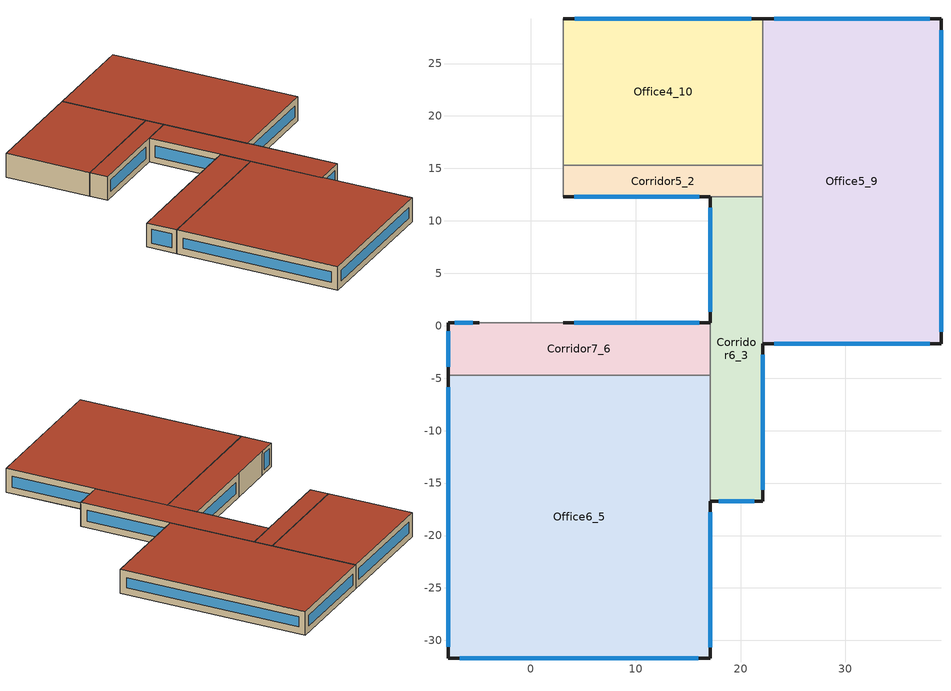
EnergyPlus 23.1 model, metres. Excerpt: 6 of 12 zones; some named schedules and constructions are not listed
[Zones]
Corridor5_2
 floor outside (90.1-2019 Nonresidential CZ 0 Exterior Floor (Mass)): 3.11,15.28 22.11,15.28 22.11,12.28 3.11,12.28 z7.07
 wall outside (90.1-2019 Nonresidential CZ 0 Exterior Wall (Mass)): 3.11,12.28 17.11,12.28 z7.07:11.07
 wall to Corridor4_4 (Interior Partition (Mass)): 3.11,15.28 3.11,12.28 z7.07:11.07
 wall to Corridor6_3 (Interior Partition (Mass)): 17.11,12.28 22.11,12.28 z7.07:11.07
 wall to Office5_9 (Interior Partition (Mass)): 22.11,12.28 22.11,15.28 z7.07:11.07
 wall to Office4_10 (Interior Partition (Mass)): 22.11,15.28 3.11,15.28 z7.07:11.07
 window (DoublePaneLoEe2): 4.16,12.28 16.05,12.28 z8.13:10.02
 roof outside (90.1-2019 Nonresidential CZ 0 Exterior Roof (Mass)): 3.11,15.28 3.11,12.28 22.11,12.28 22.11,15.28 z11.07
Corridor6_3
 floor outside (90.1-2019 Nonresidential CZ 0 Exterior Floor (Mass)): 17.11,12.28 22.11,12.28 22.11,-16.72 17.11,-16.72 z7.07
 wall outside (90.1-2019 Nonresidential CZ 0 Exterior Wall (Mass)): 17.11,12.28 17.11,0.28 / 17.11,-16.72 22.11,-16.72 22.11,-1.72 z7.07:11.07
 wall to Office6_5 (Interior Partition (Mass)): 17.11,-4.72 17.11,-16.72 z7.07:11.07
 wall to Corridor7_6 (Interior Partition (Mass)): 17.11,0.28 17.11,-4.72 z7.07:11.07
 wall to Office5_9 (Interior Partition (Mass)): 22.11,-1.72 22.11,12.28 z7.07:11.07
 window (DoublePaneLoEe2): 17.11,11.25 17.11,1.32 z8.11:10.04; 17.92,-16.72 21.29,-16.72 z7.89:10.26; 22.11,-15.65 22.11,-2.78 z8.14:10.01
 roof outside (90.1-2019 Nonresidential CZ 0 Exterior Roof (Mass)): 17.11,12.28 17.11,-16.72 22.11,-16.72 22.11,12.28 z11.07
Office6_5
 floor outside (90.1-2019 Nonresidential CZ 0 Exterior Floor (Mass)): -7.89,-31.72 -7.89,-4.72 17.11,-4.72 17.11,-31.72 z7.07
 wall outside (90.1-2019 Nonresidential CZ 0 Exterior Wall (Mass)): -7.89,-4.72 -7.89,-31.72 17.11,-31.72 17.11,-16.72 z7.07:11.07
 wall to Corridor7_6 (Interior Partition (Mass)): 17.11,-4.72 -7.89,-4.72 z7.07:11.07
 window (DoublePaneLoEe2): -6.77,-31.72 15.99,-31.72 z8.19:9.95; 17.11,-30.65 17.11,-17.78 z8.14:10.01; -7.89,-5.84 -7.89,-30.59 z8.2:9.95
 roof outside (90.1-2019 Nonresidential CZ 0 Exterior Roof (Mass)): -7.89,-31.72 17.11,-31.72 17.11,-4.72 -7.89,-4.72 z11.07
Corridor7_6
 floor outside (90.1-2019 Nonresidential CZ 0 Exterior Floor (Mass)): -7.89,-4.72 -7.89,0.28 17.11,0.28 17.11,-4.72 z7.07
 wall outside (90.1-2019 Nonresidential CZ 0 Exterior Wall (Mass)): -4.89,0.28 -7.89,0.28 -7.89,-4.72 / 17.11,0.28 3.11,0.28 z7.07:11.07
 wall to Corridor4_4 (Interior Partition (Mass)_FLIPPED): 3.11,0.28 -4.89,0.28 z7.07:11.07
 window (DoublePaneLoEe2): -5.52,0.28 -7.27,0.28 z7.7:10.45; 16.05,0.28 4.16,0.28 z8.13:10.02; -7.89,-0.53 -7.89,-3.9 z7.89:10.26
 roof outside (90.1-2019 Nonresidential CZ 0 Exterior Roof (Mass)): -7.89,-4.72 17.11,-4.72 17.11,0.28 -7.89,0.28 z11.07
Office5_9
 floor outside (90.1-2019 Nonresidential CZ 0 Exterior Floor (Mass)): 22.11,-1.72 22.11,29.28 39.11,29.28 39.11,-1.72 z7.07
 wall outside (90.1-2019 Nonresidential CZ 0 Exterior Wall (Mass)): 22.11,-1.72 39.11,-1.72 39.11,29.28 22.11,29.28 z7.07:11.07
 wall to Office4_10 (Interior Partition (Mass)): 22.11,29.28 22.11,15.28 z7.07:11.07
 window (DoublePaneLoEe2): 23.19,-1.72 38.02,-1.72 / 38.02,29.28 23.19,29.28 z8.16:9.99; 39.11,-0.58 39.11,28.15 z8.21:9.94
 roof outside (90.1-2019 Nonresidential CZ 0 Exterior Roof (Mass)): 22.11,-1.72 39.11,-1.72 39.11,29.28 22.11,29.28 z11.07
Office4_10
 floor outside (90.1-2019 Nonresidential CZ 0 Exterior Floor (Mass)): 3.11,29.28 22.11,29.28 22.11,15.28 3.11,15.28 z7.07
 wall outside (90.1-2019 Nonresidential CZ 0 Exterior Wall (Mass)): 22.11,29.28 3.11,29.28 z7.07:11.07
 wall to Corridor4_4 (Interior Partition (Mass)_FLIPPED): 3.11,29.28 3.11,15.28 z7.07:11.07
 window (DoublePaneLoEe2): 21.01,29.28 4.2,29.28 z8.17:9.98
 roof outside (90.1-2019 Nonresidential CZ 0 Exterior Roof (Mass)): 3.11,29.28 3.11,15.28 22.11,15.28 22.11,29.28 z11.07
[Schedule:Week:Daily]
CoolAvail_Corridor7_6_27: a2f5439f-c3cd-45c2-be62-8f5a9cf1a139, 8ea6eb9d-bced-4abf-b23f-a16258133356, b4124ec5-0540-413f-b80d-d3da15a69d38, 0c990a04-98ad-4999-8986-5d1af58771a9, 84a958a5-76b6-4d1b-a61b-dc7ecc07087d, b4bfe456-227b-47de-943d-ec78ccb2f744, 32c15e8a-c783-40b4-8139-aeb1af17eeb3, a2f5439f-c3cd-45c2-be62-8f5a9cf1a139, a2f5439f-c3cd-45c2-be62-8f5a9cf1a139, a2f5439f-c3cd-45c2-be62-8f5a9cf1a139, a2f5439f-c3cd-45c2-be62-8f5a9cf1a139, a2f5439f-c3cd-45c2-be62-8f5a9cf1a139
CoolAvail_Corridor7_6_28: 36a083da-d3d5-43c9-b7d2-3e8cbcd291a5, 75635ad2-147c-48cc-9360-a4e96b92f7b7, 8df3e9d2-1144-4367-925f-949e76229214, 489e27a7-ce73-4562-a476-d76abc720351, 28cf387f-780f-4fe0-8d02-66d859255fef, b398f28b-5c09-4770-9c98-d01447583dbb, 5467b45b-9ade-4559-a91f-d9f74dfb4392, 36a083da-d3d5-43c9-b7d2-3e8cbcd291a5, 36a083da-d3d5-43c9-b7d2-3e8cbcd291a5, 36a083da-d3d5-43c9-b7d2-3e8cbcd291a5, 36a083da-d3d5-43c9-b7d2-3e8cbcd291a5, 36a083da-d3d5-43c9-b7d2-3e8cbcd291a5
CoolAvail_Corridor7_6_29: a1aed9b5-ab9b-40bf-9d0f-50928aaea371, 51876491-c1b4-4518-9b58-1e1af6a768f8, e411209c-4f22-4549-9a0f-bd1254d4a333, 6b865d10-614c-419d-a77d-0d137d48593d, 28cf387f-780f-4fe0-8d02-66d859255fef, 28cf387f-780f-4fe0-8d02-66d859255fef, 714d5f4f-1ce3-49bb-90cb-2c0c29c850df, a1aed9b5-ab9b-40bf-9d0f-50928aaea371, a1aed9b5-ab9b-40bf-9d0f-50928aaea371, a1aed9b5-ab9b-40bf-9d0f-50928aaea371, a1aed9b5-ab9b-40bf-9d0f-50928aaea371, a1aed9b5-ab9b-40bf-9d0f-50928aaea371
CoolAvail_Corridor7_6_30: ce3927f1-79df-4182-a143-491cc1ed8d00, b69a8a62-896b-4ef4-a422-0ec6a2615c67, 3e730d68-4ebc-4391-8e68-83ae88f40ea6, f8198d78-944b-47a9-8f76-203c1a4674a7, 051b1d62-8712-4c38-8906-a592279e2e30, ec1663bb-de67-45e2-a772-d4c62d1a9c76, 7d75f803-26e3-4a7e-989a-edfc36fb74c8, ce3927f1-79df-4182-a143-491cc1ed8d00, ce3927f1-79df-4182-a143-491cc1ed8d00, ce3927f1-79df-4182-a143-491cc1ed8d00, ce3927f1-79df-4182-a143-491cc1ed8d00, ce3927f1-79df-4182-a143-491cc1ed8d00
CoolAvail_Corridor7_6_31: 1b044666-3799-4978-ba92-8142ae7cce81, 34661b52-b95d-4bc2-9fa2-b4817bcd8d69, e411209c-4f22-4549-9a0f-bd1254d4a333, 2602971e-e2b5-47c7-be14-6eae3b630083, 95db7498-f620-4ca2-ae64-4b3c5beb15ea, a99d6ef9-3d81-44e5-a53a-1a8384ac6ce0, 1766556a-9b71-40c3-a67e-0438e5f7b24e, 1b044666-3799-4978-ba92-8142ae7cce81, 1b044666-3799-4978-ba92-8142ae7cce81, 1b044666-3799-4978-ba92-8142ae7cce81, 1b044666-3799-4978-ba92-8142ae7cce81, 1b044666-3799-4978-ba92-8142ae7cce81
CoolAvail_Corridor7_6_32: 9b9f3479-ff7f-4a9d-a6d7-76a9709c2e71, 2b28b044-ed8f-4c0d-82a1-980130bf2248, f87d27da-031e-4d63-801a-b7f69741a6b4, 81dabb06-9689-4343-879f-110b122c3645, 1242ee56-d6cf-462a-ade5-11d30a9780d5, e344ddef-4962-420f-85e2-f5c150d679e5, ffd09ddc-9102-4ad7-be12-65ce090cfeba, 9b9f3479-ff7f-4a9d-a6d7-76a9709c2e71, 9b9f3479-ff7f-4a9d-a6d7-76a9709c2e71, 9b9f3479-ff7f-4a9d-a6d7-76a9709c2e71, 9b9f3479-ff7f-4a9d-a6d7-76a9709c2e71, 9b9f3479-ff7f-4a9d-a6d7-76a9709c2e71
CoolAvail_Corridor7_6_33: b55eb57c-643e-4fc9-b324-50d3e40fb666, 491f8cdb-9c3c-4dc9-8fcd-590ef5e77c89, 5b6d78ea-f767-428e-86c2-ba8ecb36dfaa, eb0fa9bf-e4a1-4a5d-9ac5-d7e4c1240da4, 9d154d37-4260-4026-8928-29595f42171f, b8cda9f7-163b-4697-bceb-33b4b1aae47b, b03318f2-b386-4f2d-81cc-0c0b5e91b8b3, b55eb57c-643e-4fc9-b324-50d3e40fb666, b55eb57c-643e-4fc9-b324-50d3e40fb666, b55eb57c-643e-4fc9-b324-50d3e40fb666, b55eb57c-643e-4fc9-b324-50d3e40fb666, b55eb57c-643e-4fc9-b324-50d3e40fb666
CoolAvail_Corridor7_6_34: 02330130-0b7b-4af9-9bd3-7d9e0938c6e9, df49a15c-b2ff-46f6-8f8e-6f0da56214ec, 434c5413-1246-47ac-9f07-298d2dff6bae, c2e363a4-ecad-423c-9f6e-9bc37d77a88e, a48b2b46-5358-4de7-bb09-8bf259215a9f, f8dbe09b-ed34-4ddf-8900-e122ace980da, 69f5ed30-1af8-4d5d-aec1-3eb095da9fb7, 02330130-0b7b-4af9-9bd3-7d9e0938c6e9, 02330130-0b7b-4af9-9bd3-7d9e0938c6e9, 02330130-0b7b-4af9-9bd3-7d9e0938c6e9, 02330130-0b7b-4af9-9bd3-7d9e0938c6e9, 02330130-0b7b-4af9-9bd3-7d9e0938c6e9
CoolAvail_Corridor7_6_35: 02c76f76-94cf-461c-afbc-bc5b4ff9c805, a0c0cab8-4f9a-4ced-bd05-3508abf56f70, 7b3c559d-0aef-43ea-a2ce-0318257733e3, b5026e55-8b1b-482d-9523-32ea7c3d715a, 666cb8e4-9a2e-47ca-baee-c9bf0db00492, 577f36fc-207c-4c03-8701-113d78fc15b1, a0f41693-ff3a-4fe0-b7b3-2f072955540f, 02c76f76-94cf-461c-afbc-bc5b4ff9c805, 02c76f76-94cf-461c-afbc-bc5b4ff9c805, 02c76f76-94cf-461c-afbc-bc5b4ff9c805, 02c76f76-94cf-461c-afbc-bc5b4ff9c805, 02c76f76-94cf-461c-afbc-bc5b4ff9c805
CoolAvail_Corridor7_6_36: 63d49d35-fa98-462d-a070-65141f953828, cfbdf803-1be8-4e67-a6e1-1cef50e2aeca, 44d64cc3-a848-4a1f-8d9e-95b665a51591, 3c02e85b-ea55-499d-8f5b-588ac2eb91b2, 69c12021-d423-489c-8a8f-9282d813251f, db116403-2cab-48ed-bfee-180b4db1194b, b9f31716-6f31-4541-9ba2-50344bcb8c95, 63d49d35-fa98-462d-a070-65141f953828, 63d49d35-fa98-462d-a070-65141f953828, 63d49d35-fa98-462d-a070-65141f953828, 63d49d35-fa98-462d-a070-65141f953828, 63d49d35-fa98-462d-a070-65141f953828
CoolAvail_Corridor7_6_37: 28cf387f-780f-4fe0-8d02-66d859255fef, dea5abc6-c6a5-4ad8-9db0-dd04b8648f47, f8f031fb-55d7-4113-826e-46df9e269b83, 9439cbf5-d5ff-4074-a405-9ab2b460fbb4, 80aae938-f4e7-4bfd-bcac-6303aa2b673e, 430e0d3d-58c2-4aec-afdb-d605db7b8648, 3e2ffb6e-4ba5-4575-9637-70f477fbe3e4, 28cf387f-780f-4fe0-8d02-66d859255fef, 28cf387f-780f-4fe0-8d02-66d859255fef, 28cf387f-780f-4fe0-8d02-66d859255fef, 28cf387f-780f-4fe0-8d02-66d859255fef, 28cf387f-780f-4fe0-8d02-66d859255fef
CoolAvail_Corridor7_6_38: 8082231e-6d23-4a24-b053-6047dec3c4d4, 03acb633-0e3a-4c43-ba6c-1c1954176612, 63d49d35-fa98-462d-a070-65141f953828, b39f9c08-f252-49b5-b819-695040dc3642, 9d3e4857-92ef-4dd8-97cb-17e5176d520d, d1ffbada-6852-4fe5-92ac-6576efdba325, 954b7ab4-e2b9-4bf8-9b50-9685aff6042e, 8082231e-6d23-4a24-b053-6047dec3c4d4, 8082231e-6d23-4a24-b053-6047dec3c4d4, 8082231e-6d23-4a24-b053-6047dec3c4d4, 8082231e-6d23-4a24-b053-6047dec3c4d4, 8082231e-6d23-4a24-b053-6047dec3c4d4
CoolAvail_Corridor7_6_39: 45903201-a7ff-4873-9a96-1d8e6987fc98, caadc734-b040-485b-bb9c-427144f03ec6, c2ac46ce-d703-499b-8642-5c076bb1a8c2, 227e6952-2946-49a0-bb76-e66d42418431, 4f15297a-f34a-4033-bc6e-cdefa81589fa, f6632674-8357-41c2-a392-1f5c7f2c57ad, 28cf387f-780f-4fe0-8d02-66d859255fef, 45903201-a7ff-4873-9a96-1d8e6987fc98, 45903201-a7ff-4873-9a96-1d8e6987fc98, 45903201-a7ff-4873-9a96-1d8e6987fc98, 45903201-a7ff-4873-9a96-1d8e6987fc98, 45903201-a7ff-4873-9a96-1d8e6987fc98
CoolAvail_Corridor7_6_40: 6b865d10-614c-419d-a77d-0d137d48593d, 5d2f6e18-a4a7-4761-b986-358a724ba59e, d8219eba-6049-4719-bbae-982766623e24, 7c8d18ee-8c49-4ee1-a37a-0f502e04c430, 91312270-6507-49d8-b3af-f2f66574d585, dc948ca8-26c4-4469-b8a7-68576a6a40b3, 0a490d19-edc0-4b3b-aefc-552a68770a68, 6b865d10-614c-419d-a77d-0d137d48593d, 6b865d10-614c-419d-a77d-0d137d48593d, 6b865d10-614c-419d-a77d-0d137d48593d, 6b865d10-614c-419d-a77d-0d137d48593d, 6b865d10-614c-419d-a77d-0d137d48593d
CoolAvail_Corridor7_6_41: 52267322-b833-48d4-93e8-5bd0c94710a0, 01baa899-09a0-4ea4-8af9-04391befd078, 3cfdcbb5-4bc2-4460-ab53-19f944b304c8, 5a53f045-15ef-458e-965d-aaa883960cef, 75e94847-8e13-4c8b-93ed-5684a680ae61, ae225517-4b84-49a0-8c55-97e60d2b6754, 51fce39d-d843-4d8b-ae4d-b7cb47dbfb7f, 52267322-b833-48d4-93e8-5bd0c94710a0, 52267322-b833-48d4-93e8-5bd0c94710a0, 52267322-b833-48d4-93e8-5bd0c94710a0, 52267322-b833-48d4-93e8-5bd0c94710a0, 52267322-b833-48d4-93e8-5bd0c94710a0
CoolAvail_Corridor7_6_42: d3506403-cd9a-4c28-b6db-d9150907f1b8, 692a7c8a-1c99-4a6f-8feb-491007400ad0, c3cf2fd4-39ad-4fb4-b75a-b768009b5a3f, 71c67952-b934-4771-baec-41a3a5247320, dab5211e-4043-4bd5-b6a3-686c985c5db3, 631f01d7-ab7f-49d3-a252-7019c9405a3c, 0cd4baa2-a235-4268-b642-3bd5f5058037, d3506403-cd9a-4c28-b6db-d9150907f1b8, d3506403-cd9a-4c28-b6db-d9150907f1b8, d3506403-cd9a-4c28-b6db-d9150907f1b8, d3506403-cd9a-4c28-b6db-d9150907f1b8, d3506403-cd9a-4c28-b6db-d9150907f1b8
CoolAvail_Corridor7_6_43: 27a775d1-2799-4b96-a959-0eb89fe98382, 80cb1e91-8182-49b5-aa72-dbc3962e2512, a8c0b0d8-d3ef-4760-8a4d-0035488eedfd, 70cd05d9-751b-4cee-935f-a584857e498e, 985b0579-1d94-41d4-8b54-0f404620d070, 2da556a9-50ba-4206-8bbf-ba9ac385cfa5, 2c672940-19b7-421a-8188-54d8e7ba72d3, 27a775d1-2799-4b96-a959-0eb89fe98382, 27a775d1-2799-4b96-a959-0eb89fe98382, 27a775d1-2799-4b96-a959-0eb89fe98382, 27a775d1-2799-4b96-a959-0eb89fe98382, 27a775d1-2799-4b96-a959-0eb89fe98382
CoolAvail_Corridor7_6_44: a763327f-e078-42a5-8e02-3a0dd7feaced, 507399da-2a8b-4e1a-a11d-a71815d56c38, 63c9e9cc-76f8-4b48-bbd6-0d91a32845e8, ecd5ae4a-d016-4fc5-a8fc-8a09832a413c, cb8ddd0d-6da4-4fc2-b4fa-15d8e421a79f, 24be1c14-e195-4564-b384-0d43ed87b026, 5ba7f730-b240-402d-9719-cdd0aa8d87dd, a763327f-e078-42a5-8e02-3a0dd7feaced, a763327f-e078-42a5-8e02-3a0dd7feaced, a763327f-e078-42a5-8e02-3a0dd7feaced, a763327f-e078-42a5-8e02-3a0dd7feaced, a763327f-e078-42a5-8e02-3a0dd7feaced
CoolAvail_Corridor7_6_45: 3612b8da-0a1d-4bb5-975c-bc49aac4a66a, b69a8a62-896b-4ef4-a422-0ec6a2615c67, a7d40797-0fdf-4174-8411-34bf25558046, 6b474365-af8e-458e-849a-788c33d72759, c2ac46ce-d703-499b-8642-5c076bb1a8c2, 1bf324af-11f4-43df-bf20-d492d21d8c1b, 3612b8da-0a1d-4bb5-975c-bc49aac4a66a, 3612b8da-0a1d-4bb5-975c-bc49aac4a66a, 3612b8da-0a1d-4bb5-975c-bc49aac4a66a, 3612b8da-0a1d-4bb5-975c-bc49aac4a66a, 3612b8da-0a1d-4bb5-975c-bc49aac4a66a, 3612b8da-0a1d-4bb5-975c-bc49aac4a66a
CoolAvail_Corridor7_6_46: ace6e12e-48a4-4ecd-a18d-52a5a243a985, 692a7c8a-1c99-4a6f-8feb-491007400ad0, 1bf8160f-5c12-46e4-81d6-3d2eccfed065, bc62c44f-56ad-4c04-94db-d57fc7f6c792, bff58965-9f1a-46c8-9463-f46d51d88d8f, 89dab37f-e068-488d-b21d-74fde9172915, 1fdc2da5-1815-4ef0-be14-241d1055f806, ace6e12e-48a4-4ecd-a18d-52a5a243a985, ace6e12e-48a4-4ecd-a18d-52a5a243a985, ace6e12e-48a4-4ecd-a18d-52a5a243a985, ace6e12e-48a4-4ecd-a18d-52a5a243a985, ace6e12e-48a4-4ecd-a18d-52a5a243a985
CoolAvail_Corridor7_6_47: d73cfe5b-732e-409d-9361-381d8572ca1b, aa4eaca1-4b3c-4157-ac38-55343d148e1e, c1399a7c-f1d2-4747-81b9-383578351be8, e56826dc-c560-4824-b1a5-68cde07b9c75, 504b8e7b-b91e-4039-834f-28c4107da531, 206faf31-e17b-4553-a43e-00f4809626aa, c3e0a98c-3013-4bfc-aefc-7d57471c2358, d73cfe5b-732e-409d-9361-381d8572ca1b, d73cfe5b-732e-409d-9361-381d8572ca1b, d73cfe5b-732e-409d-9361-381d8572ca1b, d73cfe5b-732e-409d-9361-381d8572ca1b, d73cfe5b-732e-409d-9361-381d8572ca1b
CoolAvail_Corridor7_6_48: 1d553196-b9fd-4d8c-a6f0-93a3df51ab2f, c7d7a3af-1110-4a44-959f-95b394fee1b7, 3dcea64d-c26a-4ad6-92c3-77ce39606ded, d2362845-9ff8-4fd9-b0f1-9023312239cd, 9fde79ce-808b-4be5-9236-183462dafdd2, 418b17a6-e311-4229-9af6-ff0bf72ee066, 265335a5-86b4-4fae-9e1f-64f20e376f08, 1d553196-b9fd-4d8c-a6f0-93a3df51ab2f, 1d553196-b9fd-4d8c-a6f0-93a3df51ab2f, 1d553196-b9fd-4d8c-a6f0-93a3df51ab2f, 1d553196-b9fd-4d8c-a6f0-93a3df51ab2f, 1d553196-b9fd-4d8c-a6f0-93a3df51ab2f
CoolAvail_Corridor7_6_49: bf53786d-7c89-45a7-a65d-7379e5393172, f01ccdc8-e9a9-4fe8-956d-1121a3138034, 10db8715-2282-4dd2-ba16-2b620b72219b, 17c9e906-b66c-40b7-849a-e7c207e2248d, f080f6a6-0fa1-4244-9e8f-dbb833461611, 82637cac-59b5-4817-9ec8-bce127f1267e, d4c5f88b-37b3-48ab-934d-acf822dcba40, bf53786d-7c89-45a7-a65d-7379e5393172, bf53786d-7c89-45a7-a65d-7379e5393172, bf53786d-7c89-45a7-a65d-7379e5393172, bf53786d-7c89-45a7-a65d-7379e5393172, bf53786d-7c89-45a7-a65d-7379e5393172
CoolAvail_Corridor7_6_50: 3867438e-e9d7-4102-957c-cb012f63039f, d8219eba-6049-4719-bbae-982766623e24, b393b628-0fa7-4727-933b-61eb40549425, 8f4352dd-c9bd-4828-8343-6d221af9c6c4, 4f40a391-c062-41bc-87bf-16195e52f037, 9cb46ef5-359a-4e0a-b34b-3d84d53b8ef3, 4c8fb74c-6538-4ecb-be80-088d96d9e2c4, 3867438e-e9d7-4102-957c-cb012f63039f, 3867438e-e9d7-4102-957c-cb012f63039f, 3867438e-e9d7-4102-957c-cb012f63039f, 3867438e-e9d7-4102-957c-cb012f63039f, 3867438e-e9d7-4102-957c-cb012f63039f
CoolAvail_Corridor7_6_51: 8fbc48ed-60e3-4f80-a76d-d69bab472439, efed817c-dc9f-439f-ab98-c0f73c1b3a8d, e778b4a4-cb3b-47e9-ba8e-157863696d0f, b8d47d5b-81a9-4fc1-81a0-29d42367e422, 273554ea-4e64-46f5-b203-b84a4f5a0a96, cd12c2a9-bf04-40b8-9457-784e167eb4fa, a99d6ef9-3d81-44e5-a53a-1a8384ac6ce0, 8fbc48ed-60e3-4f80-a76d-d69bab472439, 8fbc48ed-60e3-4f80-a76d-d69bab472439, 8fbc48ed-60e3-4f80-a76d-d69bab472439, 8fbc48ed-60e3-4f80-a76d-d69bab472439, 8fbc48ed-60e3-4f80-a76d-d69bab472439
CoolAvail_Corridor7_6_52: ef43c7d3-47a8-4d9f-9600-6f971d88cb10, ef43c7d3-47a8-4d9f-9600-6f971d88cb10, ef43c7d3-47a8-4d9f-9600-6f971d88cb10, ef43c7d3-47a8-4d9f-9600-6f971d88cb10, ef43c7d3-47a8-4d9f-9600-6f971d88cb10, ef43c7d3-47a8-4d9f-9600-6f971d88cb10, ef43c7d3-47a8-4d9f-9600-6f971d88cb10, ef43c7d3-47a8-4d9f-9600-6f971d88cb10, ef43c7d3-47a8-4d9f-9600-6f971d88cb10, ef43c7d3-47a8-4d9f-9600-6f971d88cb10, ef43c7d3-47a8-4d9f-9600-6f971d88cb10, ef43c7d3-47a8-4d9f-9600-6f971d88cb10
NatVentAvail_Corridor7_6_0: dbf08e16-4042-4c67-984b-07f8cde1e68b, fbfd6f06-c4d6-4238-99d3-798bb2f8b9d1, 0b1959bb-9368-4a82-8e59-dfa73476eba2, e39e132d-e360-43ac-81bf-0e6ea7e1b920, 9d744e88-ca86-4a94-b810-3c64c1da758e, 625fab60-28ec-499e-ae5e-d6760f51dfe9, 03ea509b-91f5-49e7-acfd-32594791f2c7, dbf08e16-4042-4c67-984b-07f8cde1e68b, dbf08e16-4042-4c67-984b-07f8cde1e68b, dbf08e16-4042-4c67-984b-07f8cde1e68b, dbf08e16-4042-4c67-984b-07f8cde1e68b, dbf08e16-4042-4c67-984b-07f8cde1e68b
NatVentAvail_Corridor7_6_1: 60439f76-d454-422c-9118-9fcac7943ff4, 18c1df1a-fdff-4a86-a412-c2a50684ad3d, ef8518cd-967c-444e-affd-c2472cd5eddf, 4351f359-33ba-4d0e-9684-bcf06bd42171, 1344c54c-68e8-4b00-a909-008773a8fec9, 903e706f-1f4b-416c-9b92-ea283572d0b8, 5a989e9e-7b84-4b49-a2d7-90c7c880b60b, 60439f76-d454-422c-9118-9fcac7943ff4, 60439f76-d454-422c-9118-9fcac7943ff4, 60439f76-d454-422c-9118-9fcac7943ff4, 60439f76-d454-422c-9118-9fcac7943ff4, 60439f76-d454-422c-9118-9fcac7943ff4
NatVentAvail_Corridor7_6_2: 6427b939-c559-45d8-87d9-ae6f09cc8149, edad5fd3-dd51-4006-ba0b-8cf182e1401b, 1344c54c-68e8-4b00-a909-008773a8fec9, 9a2de973-4ff4-47bc-be4e-448910d52937, fbfd6f06-c4d6-4238-99d3-798bb2f8b9d1, d283a5bb-fb4e-45db-93e0-87292aadbaf3, 12ec8851-504f-4095-a055-bfdb6a76af87, 6427b939-c559-45d8-87d9-ae6f09cc8149, 6427b939-c559-45d8-87d9-ae6f09cc8149, 6427b939-c559-45d8-87d9-ae6f09cc8149, 6427b939-c559-45d8-87d9-ae6f09cc8149, 6427b939-c559-45d8-87d9-ae6f09cc8149
NatVentAvail_Corridor7_6_3: 7e2c8b33-35aa-4d04-a000-43ce7bee5412, 1cca4ff0-4b40-4885-baf7-38d39b15c3ec, 4f8db412-c1ff-49fb-8ca9-fd3f6009b7f5, 5b3749f8-bf85-478f-853a-bf1acde973b3, 4b914767-2f2e-4661-baa7-9e96641befca, dbf08e16-4042-4c67-984b-07f8cde1e68b, 7e77d71a-12dc-450f-b5c9-33cbc9f022f7, 7e2c8b33-35aa-4d04-a000-43ce7bee5412, 7e2c8b33-35aa-4d04-a000-43ce7bee5412, 7e2c8b33-35aa-4d04-a000-43ce7bee5412, 7e2c8b33-35aa-4d04-a000-43ce7bee5412, 7e2c8b33-35aa-4d04-a000-43ce7bee5412
NatVentAvail_Corridor7_6_4: 9200f0e1-4339-42ad-ad53-12325555cdd5, 9c59460f-b00d-4337-8d9e-056fb617f1d6, eb2c472b-0727-4496-92f3-ec27d488174d, 92ba7a3c-87fe-4a8e-a922-bb2bb43cc078, 3c058b91-dc4f-4303-9079-17a0168a711a, d0c0a4bd-92b5-4f3b-8991-9947c61913c9, 9c59460f-b00d-4337-8d9e-056fb617f1d6, 9200f0e1-4339-42ad-ad53-12325555cdd5, 9200f0e1-4339-42ad-ad53-12325555cdd5, 9200f0e1-4339-42ad-ad53-12325555cdd5, 9200f0e1-4339-42ad-ad53-12325555cdd5, 9200f0e1-4339-42ad-ad53-12325555cdd5
NatVentAvail_Corridor7_6_5: f726375f-b5f9-4f7f-ab15-6b005afc0755, 1dbcecba-8097-43f8-9d4c-f16a29861730, 49c5c153-98b8-47f0-a241-f795c61a6a47, 6bed1987-dc78-46b3-a058-cd2539f6f3de, a6a967a9-9826-4815-ae02-f4752822c884, 1a85f896-0f2b-433e-b37d-07126eca767c, f5719e8d-80b0-40ae-80b5-09706f860dd1, f726375f-b5f9-4f7f-ab15-6b005afc0755, f726375f-b5f9-4f7f-ab15-6b005afc0755, f726375f-b5f9-4f7f-ab15-6b005afc0755, f726375f-b5f9-4f7f-ab15-6b005afc0755, f726375f-b5f9-4f7f-ab15-6b005afc0755
NatVentAvail_Corridor7_6_6: 5dea9901-b88c-4dd2-9f37-03876a4df9fe, 434c5413-1246-47ac-9f07-298d2dff6bae, 31305db9-10af-4c51-9ba7-ccb440de74c9, 0b163cb3-cdd5-4644-9c82-9c2d4f903ac9, f6a6441d-e6d1-47ed-ac72-be88913b360e, b39f6b04-8dfa-4b8d-9dfb-16dbe4ac223d, 81d55f83-0206-4f80-bb88-e9742a553588, 5dea9901-b88c-4dd2-9f37-03876a4df9fe, 5dea9901-b88c-4dd2-9f37-03876a4df9fe, 5dea9901-b88c-4dd2-9f37-03876a4df9fe, 5dea9901-b88c-4dd2-9f37-03876a4df9fe, 5dea9901-b88c-4dd2-9f37-03876a4df9fe
NatVentAvail_Corridor7_6_7: 743dd770-0e71-437e-a7b4-2988a3a2aa2c, 7c80f19c-96b6-4a0f-b2c7-d65871a948a0, 9b80ea22-b04f-4f76-a8da-6df12989dc52, a970ebd0-877e-42a0-9fd7-e3cd75c54f97, c7870187-5913-4925-83e5-f6feb5a7bef3, 7976a79c-af9c-4168-8d33-e5903706bf56, 08d841f6-7842-42cf-a0a3-9f5f7e60f4b6, 743dd770-0e71-437e-a7b4-2988a3a2aa2c, 743dd770-0e71-437e-a7b4-2988a3a2aa2c, 743dd770-0e71-437e-a7b4-2988a3a2aa2c, 743dd770-0e71-437e-a7b4-2988a3a2aa2c, 743dd770-0e71-437e-a7b4-2988a3a2aa2c
NatVentAvail_Corridor7_6_8: cbb73d07-902a-4671-bbc8-ca8a6dde22cd, a71a417e-d4df-48dd-96e8-f5cebb9f622c, daca385f-3f03-440a-9516-d4134d30dc28, 3987a1c3-85bd-4c42-92fa-4025ebfa69ac, c6b34083-8a2e-4591-a558-b03e2efde80a, 2635f401-7cb6-4885-a873-d83ec9d3d333, b930cbea-39b9-4d41-bc41-e8a4113a257c, cbb73d07-902a-4671-bbc8-ca8a6dde22cd, cbb73d07-902a-4671-bbc8-ca8a6dde22cd, cbb73d07-902a-4671-bbc8-ca8a6dde22cd, cbb73d07-902a-4671-bbc8-ca8a6dde22cd, cbb73d07-902a-4671-bbc8-ca8a6dde22cd
NatVentAvail_Corridor7_6_9: 74230180-4c0a-41b1-a895-da9095738c02, acffe17d-ba74-4bf8-b001-e80e59c8c130, b930cbea-39b9-4d41-bc41-e8a4113a257c, 06485f3a-aade-423b-ac43-24b2eb0fab13, 358d3502-b07b-49e5-a001-90df4720419d, 2cb54b0b-2641-44c5-84a6-8f71fd106f59, 43399a00-a045-4d83-bbb2-3dfe9da4c5b4, 74230180-4c0a-41b1-a895-da9095738c02, 74230180-4c0a-41b1-a895-da9095738c02, 74230180-4c0a-41b1-a895-da9095738c02, 74230180-4c0a-41b1-a895-da9095738c02, 74230180-4c0a-41b1-a895-da9095738c02
NatVentAvail_Corridor7_6_10: a2fb1bfa-c4d9-4130-8ec6-f4b01a015260, b930cbea-39b9-4d41-bc41-e8a4113a257c, f4b05cfc-72e3-484a-9682-a873cfb7f05f, 30cb45e8-6afa-4cbb-8642-6ad9a42456a1, a5cee800-7363-4040-ad6f-e54c5ef976b2, 276f90fc-d980-4af6-b1d0-4bfffd4e3cd2, b50614cd-1746-4bc0-90f0-7d304ac52b2b, a2fb1bfa-c4d9-4130-8ec6-f4b01a015260, a2fb1bfa-c4d9-4130-8ec6-f4b01a015260, a2fb1bfa-c4d9-4130-8ec6-f4b01a015260, a2fb1bfa-c4d9-4130-8ec6-f4b01a015260, a2fb1bfa-c4d9-4130-8ec6-f4b01a015260
NatVentAvail_Corridor7_6_11: b930cbea-39b9-4d41-bc41-e8a4113a257c, 4f301a6f-236c-4310-9b20-a7926faac36f, de92f683-ff83-4cef-9dfa-bdbcabe8895b, 0b61f763-56c2-4a83-9a58-bfa3ed2d6a75, c97d197c-929e-405b-aa0c-30d4b1da4ddb, 45f0b060-53ba-409a-bbf3-dd96b4b6e9e0, 5263bc76-4f65-48ba-90d0-cb96716400e0, b930cbea-39b9-4d41-bc41-e8a4113a257c, b930cbea-39b9-4d41-bc41-e8a4113a257c, b930cbea-39b9-4d41-bc41-e8a4113a257c, b930cbea-39b9-4d41-bc41-e8a4113a257c, b930cbea-39b9-4d41-bc41-e8a4113a257c
NatVentAvail_Corridor7_6_12: be28e230-47f0-480d-8cf6-8eb2f75102ab, c5e26b82-dd70-43ee-84fd-6c98e4705544, 76a52eb4-657f-46a9-891e-94b723149b4f, 23f0be58-1a81-48a8-9a6c-16a9ccec1fa9, c3cb8121-0264-4a7e-8b99-b95473eaebcc, ab1708b4-9434-46e2-8958-fe9d345984b3, a81393ee-eb58-4265-bd76-0f3e2dc411dc, be28e230-47f0-480d-8cf6-8eb2f75102ab, be28e230-47f0-480d-8cf6-8eb2f75102ab, be28e230-47f0-480d-8cf6-8eb2f75102ab, be28e230-47f0-480d-8cf6-8eb2f75102ab, be28e230-47f0-480d-8cf6-8eb2f75102ab
NatVentAvail_Corridor7_6_13: 7d7b8a1c-40be-4adb-82cb-69551fb11ed8, e03a463f-97d7-43ff-b4ed-91e51b1cd1b7, 48262071-2428-4293-94b1-d23b179bbe88, 23e3fbca-68a9-4c4c-8488-be589f267f7b, 6676f34e-c470-47d3-b0b5-80ff68e93c25, 378217e3-61df-4a4c-928a-ff02ea0323e7, 0e8f5745-8426-43ae-ba44-12d5bdafcade, 7d7b8a1c-40be-4adb-82cb-69551fb11ed8, 7d7b8a1c-40be-4adb-82cb-69551fb11ed8, 7d7b8a1c-40be-4adb-82cb-69551fb11ed8, 7d7b8a1c-40be-4adb-82cb-69551fb11ed8, 7d7b8a1c-40be-4adb-82cb-69551fb11ed8
NatVentAvail_Corridor7_6_14: 06d83c67-cca3-4705-af22-2d178984e95e, 9b905370-de81-4ca0-a2c9-79d887a45048, f79c1e54-ff10-4702-a906-8a15145049de, db20b12c-3cb9-4ad7-8c3d-d81ca5d06d17, 7eb0a93c-7be0-43a1-90bd-2422bf6e2bb8, 485d5804-5f80-455c-acca-1022a8f79659, 643e037d-fe35-4a53-b04a-52931c3167e3, 06d83c67-cca3-4705-af22-2d178984e95e, 06d83c67-cca3-4705-af22-2d178984e95e, 06d83c67-cca3-4705-af22-2d178984e95e, 06d83c67-cca3-4705-af22-2d178984e95e, 06d83c67-cca3-4705-af22-2d178984e95e
NatVentAvail_Corridor7_6_15: a0c6edab-b14d-4783-89e0-9dc9a3df6dae, c78fc51e-dcba-485a-ab48-d8f216c6ec5d, 902277fd-d57e-4fb6-bea5-0ef18ca370a4, b393b628-0fa7-4727-933b-61eb40549425, 3c36fa1b-0849-4ff2-9c2d-48a09b6443c6, 98cd1a2e-8658-48e0-be66-a2b67b63571a, 2a14485f-f3bd-4161-82c7-3ce6857f129a, a0c6edab-b14d-4783-89e0-9dc9a3df6dae, a0c6edab-b14d-4783-89e0-9dc9a3df6dae, a0c6edab-b14d-4783-89e0-9dc9a3df6dae, a0c6edab-b14d-4783-89e0-9dc9a3df6dae, a0c6edab-b14d-4783-89e0-9dc9a3df6dae
NatVentAvail_Corridor7_6_16: 0494cb22-4b0c-4090-86ab-2b135fcda9cc, 4091c8a6-ed0a-4f1a-8fa1-ce8d32ba7d3f, 77219de6-0978-454d-a12b-65d9108a852f, adb7e2e0-dfce-4876-8cf2-3553914c4574, 8dd0a794-383e-4f22-b372-b699ebd0992f, 19f0c3df-5c98-4fde-ab79-ff35534fb66b, c2288193-e73d-474a-842d-96b0f3b79609, 0494cb22-4b0c-4090-86ab-2b135fcda9cc, 0494cb22-4b0c-4090-86ab-2b135fcda9cc, 0494cb22-4b0c-4090-86ab-2b135fcda9cc, 0494cb22-4b0c-4090-86ab-2b135fcda9cc, 0494cb22-4b0c-4090-86ab-2b135fcda9cc
NatVentAvail_Corridor7_6_17: 33109c49-f5d3-472f-bd17-42508a1ffa88, 1d1429a2-90b7-4f75-a421-6138da685bef, 5d7694ac-7888-40bc-8940-9f207f44aca5, 66aed7d0-7128-4772-8045-84ab34d9a687, 7d1ebb44-cce3-4f3a-92b2-8306892c4f7b, 08f4a819-a6b1-4143-8366-9abb118e4348, 1f6a0229-8a9e-4734-bf61-7de13560bf0e, 33109c49-f5d3-472f-bd17-42508a1ffa88, 33109c49-f5d3-472f-bd17-42508a1ffa88, 33109c49-f5d3-472f-bd17-42508a1ffa88, 33109c49-f5d3-472f-bd17-42508a1ffa88, 33109c49-f5d3-472f-bd17-42508a1ffa88
NatVentAvail_Corridor7_6_18: 1bd90e57-d958-4346-a1e2-0d562759d591, 586e52e9-df0d-4826-b975-b325054d28a0, 6803c44e-31c4-4556-93ed-9df1956b43a5, 1bd90e57-d958-4346-a1e2-0d562759d591, 4d91c5f3-340d-4dc3-9ada-8aad9df8c9d1, 2987e560-4526-436f-b8e1-48f2d278802f, e2f45772-32b8-4041-8102-7da9ada32e36, 1bd90e57-d958-4346-a1e2-0d562759d591, 1bd90e57-d958-4346-a1e2-0d562759d591, 1bd90e57-d958-4346-a1e2-0d562759d591, 1bd90e57-d958-4346-a1e2-0d562759d591, 1bd90e57-d958-4346-a1e2-0d562759d591
NatVentAvail_Corridor7_6_19: 9134048f-3859-4415-9ed4-f7444dcc507c, 6b69bab7-dd3d-4751-85fb-581a92924ee8, 62f0bce8-1881-4049-a340-c6674fdebec3, 36648d62-8a40-43e9-9982-2b92baa52a15, 162663a8-3a70-4395-b6a1-b9a779cff55a, 053bfc48-d830-411f-8911-2f244716abe2, 4a6a0131-60b4-48fc-ab76-053aea7ee0fe, 9134048f-3859-4415-9ed4-f7444dcc507c, 9134048f-3859-4415-9ed4-f7444dcc507c, 9134048f-3859-4415-9ed4-f7444dcc507c, 9134048f-3859-4415-9ed4-f7444dcc507c, 9134048f-3859-4415-9ed4-f7444dcc507c
NatVentAvail_Corridor7_6_20: f8345704-d31d-40fd-88b6-e4970249c293, 2ee20784-e430-4260-a4ce-600f60d78ab6, 9134048f-3859-4415-9ed4-f7444dcc507c, d11c283d-5dee-439d-b7f2-228566e91f22, 1217e71b-d2a7-41f2-a225-0d21ba4ecec7, 42528739-f633-49a2-a38b-8b929cf420f6, a367aa53-eeea-4ff7-897c-ef5e568e7c5e, f8345704-d31d-40fd-88b6-e4970249c293, f8345704-d31d-40fd-88b6-e4970249c293, f8345704-d31d-40fd-88b6-e4970249c293, f8345704-d31d-40fd-88b6-e4970249c293, f8345704-d31d-40fd-88b6-e4970249c293
NatVentAvail_Corridor7_6_21: 5eb2e546-f304-4a15-acfe-63f14c1946ad, 1dbcecba-8097-43f8-9d4c-f16a29861730, 003056ff-bbf4-44bc-9398-bf33fda58a93, 80cb1e91-8182-49b5-aa72-dbc3962e2512, 1c30971f-1879-430a-aa45-4df908731467, ee8e8f91-9dce-448e-8889-cd188c960ced, d9dad5fd-bbd4-48c7-b673-83944b43c590, 5eb2e546-f304-4a15-acfe-63f14c1946ad, 5eb2e546-f304-4a15-acfe-63f14c1946ad, 5eb2e546-f304-4a15-acfe-63f14c1946ad, 5eb2e546-f304-4a15-acfe-63f14c1946ad, 5eb2e546-f304-4a15-acfe-63f14c1946ad
NatVentAvail_Corridor7_6_22: bff58965-9f1a-46c8-9463-f46d51d88d8f, b315b1db-a6e0-4038-a913-d38542d5fbd4, 05569052-b2ac-4bce-ad88-8a61c5fc8969, defb32ea-24f4-4e4b-8716-19d31397d206, a6e113e6-9fa4-4505-a05b-824c0247aeb1, ace6e12e-48a4-4ecd-a18d-52a5a243a985, 6dc2537d-0a03-47fa-a77c-5a833ab77bb5, bff58965-9f1a-46c8-9463-f46d51d88d8f, bff58965-9f1a-46c8-9463-f46d51d88d8f, bff58965-9f1a-46c8-9463-f46d51d88d8f, bff58965-9f1a-46c8-9463-f46d51d88d8f, bff58965-9f1a-46c8-9463-f46d51d88d8f
NatVentAvail_Corridor7_6_23: 6b015fcc-1c3c-4941-b25b-f88bba430fe4, 1dc23990-b21d-44e6-a830-d137ce4edb57, 93058f61-8a61-4dce-a8a6-d366de03bb96, 26e5e8ca-6ab7-45f0-868d-c5f2426f1d02, 5ed198e5-c42d-4b32-b84f-91fddf4d7995, c61aa55f-19a6-452c-be75-6b025725d57b, bfbf23fb-7f60-4e1d-80c7-f9bfacc2235e, 6b015fcc-1c3c-4941-b25b-f88bba430fe4, 6b015fcc-1c3c-4941-b25b-f88bba430fe4, 6b015fcc-1c3c-4941-b25b-f88bba430fe4, 6b015fcc-1c3c-4941-b25b-f88bba430fe4, 6b015fcc-1c3c-4941-b25b-f88bba430fe4
NatVentAvail_Corridor7_6_24: d81008ea-0ef1-42f4-8b93-116913177856, ff39baec-7d08-42bb-9ca7-c08e12b31a75, 952e38fc-f187-46c2-8118-2f22b7edbe8e, 661f89e0-2c77-4466-9659-9a4d4e0955ed, a24e817e-d7c4-4e9d-84f7-0d731f938faa, 8c9ef089-44e7-49b0-b9a2-d15373f7c266, cfbebe6c-322a-44fe-82de-5dace4b901e1, d81008ea-0ef1-42f4-8b93-116913177856, d81008ea-0ef1-42f4-8b93-116913177856, d81008ea-0ef1-42f4-8b93-116913177856, d81008ea-0ef1-42f4-8b93-116913177856, d81008ea-0ef1-42f4-8b93-116913177856
NatVentAvail_Corridor7_6_25: cf390dac-a6b0-493e-b0ab-5dfc42f325a2, e2168ef2-75c0-4e54-aeeb-574722865ae5, 3612b8da-0a1d-4bb5-975c-bc49aac4a66a, 2a12ae5c-28bb-47a0-9583-b887f3a75423, 0f064b5b-c240-4889-b312-b1afbb1b3080, 480564b9-6e69-421f-9da6-98e190945bc0, 0b282aca-63d1-4592-9092-9f908b255c2f, cf390dac-a6b0-493e-b0ab-5dfc42f325a2, cf390dac-a6b0-493e-b0ab-5dfc42f325a2, cf390dac-a6b0-493e-b0ab-5dfc42f325a2, cf390dac-a6b0-493e-b0ab-5dfc42f325a2, cf390dac-a6b0-493e-b0ab-5dfc42f325a2
NatVentAvail_Corridor7_6_26: ab5e79c8-c731-4c4b-9b19-0cbc05421b53, 3d7cd9c2-9e2f-4e36-afe2-d09dc96656b8, c1883777-db42-48fb-913a-34224a057195, c442618a-c6bb-4b57-b794-ed35fa7a8599, 88c542ff-a565-43e3-bf89-3be04c31fac9, 68484347-67a9-4969-9549-f2269ef15901, 8b0c793b-0cc6-4793-afe8-5518564d05c5, ab5e79c8-c731-4c4b-9b19-0cbc05421b53, ab5e79c8-c731-4c4b-9b19-0cbc05421b53, ab5e79c8-c731-4c4b-9b19-0cbc05421b53, ab5e79c8-c731-4c4b-9b19-0cbc05421b53, ab5e79c8-c731-4c4b-9b19-0cbc05421b53
NatVentAvail_Corridor7_6_27: b532e9f1-5cc5-407f-8e95-a1f0581b48a0, eecf37eb-63f2-4172-8db8-663c2075951e, de0cee79-f4e2-43f8-85f6-0c5ec25d84fc, 366290a2-953d-48a8-8a2c-5b778ea93e2c, 80b5f057-fb8e-46b0-a4ec-d8eb5165deb7, 3a6c8460-1b3c-4491-982d-6ef82747092e, ededa92f-c344-4d5c-9023-077afd832e67, b532e9f1-5cc5-407f-8e95-a1f0581b48a0, b532e9f1-5cc5-407f-8e95-a1f0581b48a0, b532e9f1-5cc5-407f-8e95-a1f0581b48a0, b532e9f1-5cc5-407f-8e95-a1f0581b48a0, b532e9f1-5cc5-407f-8e95-a1f0581b48a0
NatVentAvail_Corridor7_6_28: 0fb96043-629a-4eba-a1f0-31ff6c97335b, e1fb9978-9800-47b8-87b2-577aa9bc38ed, 7ad6bfde-2474-4cbd-a92a-e1b1bce9b70d, 99a48a99-d27e-4c86-b699-a55d902ae00e, 66aed7d0-7128-4772-8045-84ab34d9a687, 7ac3ae6c-6db0-416c-8dca-e7cf8c18f3f7, 5eb2e546-f304-4a15-acfe-63f14c1946ad, 0fb96043-629a-4eba-a1f0-31ff6c97335b, 0fb96043-629a-4eba-a1f0-31ff6c97335b, 0fb96043-629a-4eba-a1f0-31ff6c97335b, 0fb96043-629a-4eba-a1f0-31ff6c97335b, 0fb96043-629a-4eba-a1f0-31ff6c97335b
NatVentAvail_Corridor7_6_29: 833e0c65-b258-4c05-8b50-3be3c502e880, 36008108-1eb2-4853-a6e7-693b7c98b7b7, fa24099c-fc46-4c95-9ba8-4aaceaa2db06, 3b358c82-70ed-4e00-abaf-ae6bd9c25d5b, 66aed7d0-7128-4772-8045-84ab34d9a687, 66aed7d0-7128-4772-8045-84ab34d9a687, 28af5d3a-b3da-4764-848b-a33b866506bd, 833e0c65-b258-4c05-8b50-3be3c502e880, 833e0c65-b258-4c05-8b50-3be3c502e880, 833e0c65-b258-4c05-8b50-3be3c502e880, 833e0c65-b258-4c05-8b50-3be3c502e880, 833e0c65-b258-4c05-8b50-3be3c502e880
NatVentAvail_Corridor7_6_30: 054ce260-fa0a-4ee8-8cf5-b3ef76e8524d, b930cbea-39b9-4d41-bc41-e8a4113a257c, f64eb939-440b-4b6f-9ad8-8afa15336bed, b633969e-3a8a-4afa-bf00-228a451d54bd, 1a973419-1e47-4710-9e74-32920631ef2c, 833b29b5-e2fd-4f22-b75b-594ffbea0386, 55ec55d4-fe4c-4e88-9d37-4ec309934865, 054ce260-fa0a-4ee8-8cf5-b3ef76e8524d, 054ce260-fa0a-4ee8-8cf5-b3ef76e8524d, 054ce260-fa0a-4ee8-8cf5-b3ef76e8524d, 054ce260-fa0a-4ee8-8cf5-b3ef76e8524d, 054ce260-fa0a-4ee8-8cf5-b3ef76e8524d
NatVentAvail_Corridor7_6_31: 871335e7-5461-4a45-9987-77f9073991ba, d11c283d-5dee-439d-b7f2-228566e91f22, fa24099c-fc46-4c95-9ba8-4aaceaa2db06, f6a4d7d8-0012-4467-8c63-d6d972675929, fd9623e8-7281-4809-8799-ad86b18f448e, c321b790-a382-4bc5-81ad-44893205e578, 09ffdced-31e2-48ff-aaca-34cf5b686207, 871335e7-5461-4a45-9987-77f9073991ba, 871335e7-5461-4a45-9987-77f9073991ba, 871335e7-5461-4a45-9987-77f9073991ba, 871335e7-5461-4a45-9987-77f9073991ba, 871335e7-5461-4a45-9987-77f9073991ba
NatVentAvail_Corridor7_6_32: b0704ff8-1304-4a95-ad68-2416e600bcef, 46da602b-4ed2-4c78-8b61-70fed66ddd43, d7c79b50-0c8e-43cd-b7b6-5e0157c4b51c, 433ecec4-9c22-43fe-ad96-76d9ab120c43, b7fcda87-b28d-4459-aa97-5427d66b0ebe, 6d01fbac-3dae-4c19-9ffc-6c94d5c21f34, e3185faa-7fa8-4afd-8688-40d07bcee633, b0704ff8-1304-4a95-ad68-2416e600bcef, b0704ff8-1304-4a95-ad68-2416e600bcef, b0704ff8-1304-4a95-ad68-2416e600bcef, b0704ff8-1304-4a95-ad68-2416e600bcef, b0704ff8-1304-4a95-ad68-2416e600bcef
NatVentAvail_Corridor7_6_33: 7fa0f07e-5695-4416-8ca5-5858fd257a59, 15750c7c-bc88-4fba-b681-886960c94160, d8c070f4-0b3b-4b56-aaef-aeb245bb8b20, bc7a3619-8a33-4c57-8245-2976ca370995, a785107e-501f-4021-b728-1b0587c82fd1, 003056ff-bbf4-44bc-9398-bf33fda58a93, 4d18d2ac-6b73-4269-85ad-400b08a21c5f, 7fa0f07e-5695-4416-8ca5-5858fd257a59, 7fa0f07e-5695-4416-8ca5-5858fd257a59, 7fa0f07e-5695-4416-8ca5-5858fd257a59, 7fa0f07e-5695-4416-8ca5-5858fd257a59, 7fa0f07e-5695-4416-8ca5-5858fd257a59
NatVentAvail_Corridor7_6_34: 7ac074e6-fa27-4548-bb6b-2d8be2097db8, 210d9d14-c652-4047-b80b-96d1eeb430a6, 4d3406c0-467b-4c6d-ad3b-680af0e7b734, c0939167-b2da-4827-8dd7-cc52ad57055f, 9445699b-b4ef-4317-8c12-a48dcc994979, 5ffa1d28-7272-4dba-837e-875be24caef8, 22a4e716-60c4-4fd2-b1d3-af169cdc5175, 7ac074e6-fa27-4548-bb6b-2d8be2097db8, 7ac074e6-fa27-4548-bb6b-2d8be2097db8, 7ac074e6-fa27-4548-bb6b-2d8be2097db8, 7ac074e6-fa27-4548-bb6b-2d8be2097db8, 7ac074e6-fa27-4548-bb6b-2d8be2097db8
NatVentAvail_Corridor7_6_35: 10f46957-c14c-40c1-888a-ab47b0e53812, 22780c4f-40ae-4bb6-8355-ff615b0a914d, 60439f76-d454-422c-9118-9fcac7943ff4, 66fe8104-bc31-4536-8132-a7c72076e130, 81d55f83-0206-4f80-bb88-e9742a553588, 818af9a8-0244-4f70-8b61-f0f6c1ce97af, 6e56d63a-0bde-4164-a57e-2884e03e9fe0, 10f46957-c14c-40c1-888a-ab47b0e53812, 10f46957-c14c-40c1-888a-ab47b0e53812, 10f46957-c14c-40c1-888a-ab47b0e53812, 10f46957-c14c-40c1-888a-ab47b0e53812, 10f46957-c14c-40c1-888a-ab47b0e53812
NatVentAvail_Corridor7_6_36: 379e3bd8-afff-4b88-8358-b7ab65219ed3, f8345704-d31d-40fd-88b6-e4970249c293, 41d75a5d-196f-4858-b474-6630abd16e93, b746dec9-6a0e-4726-8efb-e00b6be6b6d2, 5fa33f8c-6d6d-4c77-815f-692242e88418, 5f07cccf-6a91-47f8-bfbc-7ac40f07d129, 3612b8da-0a1d-4bb5-975c-bc49aac4a66a, 379e3bd8-afff-4b88-8358-b7ab65219ed3, 379e3bd8-afff-4b88-8358-b7ab65219ed3, 379e3bd8-afff-4b88-8358-b7ab65219ed3, 379e3bd8-afff-4b88-8358-b7ab65219ed3, 379e3bd8-afff-4b88-8358-b7ab65219ed3
NatVentAvail_Corridor7_6_37: 66aed7d0-7128-4772-8045-84ab34d9a687, e1333b56-60b0-46c2-99e9-4b3591b37579, 9c2a3811-e186-4dbc-9ce4-8f3f45987036, 979d3669-7252-4693-95bf-934e8a986e31, 70976841-2139-4231-8b80-916de2d8a35d, fbfd6f06-c4d6-4238-99d3-798bb2f8b9d1, 6bfcc87b-3a31-4a5d-be6e-5004e30752ce, 66aed7d0-7128-4772-8045-84ab34d9a687, 66aed7d0-7128-4772-8045-84ab34d9a687, 66aed7d0-7128-4772-8045-84ab34d9a687, 66aed7d0-7128-4772-8045-84ab34d9a687, 66aed7d0-7128-4772-8045-84ab34d9a687
NatVentAvail_Corridor7_6_38: 5a6692c2-3bd8-4093-b113-b5a800b7b418, d4361af9-c30c-4cfe-a39b-63a769bc19ac, 379e3bd8-afff-4b88-8358-b7ab65219ed3, 695b6030-9e3e-4954-b216-5e6b86a34fe8, dc53c112-40f2-4c8b-9390-7969de84fa6e, a5a94236-775a-46d3-be72-c2ee07c254b3, 873a763a-ffd0-4bc8-a8a6-6ae48cfea177, 5a6692c2-3bd8-4093-b113-b5a800b7b418, 5a6692c2-3bd8-4093-b113-b5a800b7b418, 5a6692c2-3bd8-4093-b113-b5a800b7b418, 5a6692c2-3bd8-4093-b113-b5a800b7b418, 5a6692c2-3bd8-4093-b113-b5a800b7b418
NatVentAvail_Corridor7_6_39: c2ac46ce-d703-499b-8642-5c076bb1a8c2, 4793df50-d3dc-4ba1-b29c-eaa3c637cd65, 45903201-a7ff-4873-9a96-1d8e6987fc98, 386deaf9-955a-441f-9b6e-b87d8cf3bdbd, 31d54c57-7f11-47a5-91bc-da82901dc5e8, 3d741f9f-b7fd-447e-acd1-030f773e8d0d, 66aed7d0-7128-4772-8045-84ab34d9a687, c2ac46ce-d703-499b-8642-5c076bb1a8c2, c2ac46ce-d703-499b-8642-5c076bb1a8c2, c2ac46ce-d703-499b-8642-5c076bb1a8c2, c2ac46ce-d703-499b-8642-5c076bb1a8c2, c2ac46ce-d703-499b-8642-5c076bb1a8c2
NatVentAvail_Corridor7_6_40: 3b358c82-70ed-4e00-abaf-ae6bd9c25d5b, 7340dfe7-eec6-4b0e-83a4-b6cdf010f203, b6c4c231-e14a-40f4-bf9b-4594033bda49, e2fee009-560b-47de-9586-2aa2f3331620, e57c7aef-429a-4d27-b817-a1a3ec8cd3f7, 24126a3f-e6b2-4942-917d-95195d687403, 9ad36c0f-3baf-455e-95b6-55d1f226b5a4, 3b358c82-70ed-4e00-abaf-ae6bd9c25d5b, 3b358c82-70ed-4e00-abaf-ae6bd9c25d5b, 3b358c82-70ed-4e00-abaf-ae6bd9c25d5b, 3b358c82-70ed-4e00-abaf-ae6bd9c25d5b, 3b358c82-70ed-4e00-abaf-ae6bd9c25d5b
NatVentAvail_Corridor7_6_41: 50cf436a-0fc2-4e54-9619-dfd907ff311a, 2647da30-0df1-41d4-a8f1-dbad08f2a42d, 2e7e4cbf-6c4f-4327-9916-3c109d2912da, 13b21d6e-0821-49a6-8c11-05e50adfc5c4, 166c80a1-bd5b-4c37-a467-a77ca881db07, 8a755759-84b5-4e14-aa9a-4447b05f04cb, 67d919c1-333d-4c8c-8cb4-091cb40a8271, 50cf436a-0fc2-4e54-9619-dfd907ff311a, 50cf436a-0fc2-4e54-9619-dfd907ff311a, 50cf436a-0fc2-4e54-9619-dfd907ff311a, 50cf436a-0fc2-4e54-9619-dfd907ff311a, 50cf436a-0fc2-4e54-9619-dfd907ff311a
NatVentAvail_Corridor7_6_42: dfa1d1a1-a240-4356-b6dd-7c72ad58c21e, 824ba681-8fe7-4c19-bca1-cffc6128756d, 7293414a-dfbf-445f-83dd-ed8eccbb98b2, 8f54e5d2-a9b2-488f-804d-a8c4827b04a9, 96c62d7d-f713-4e13-acb9-24721f3b48c4, 712e5a8b-d445-4563-8be7-7bf89d170922, e9e35e31-3dd4-4370-be52-59d8dd7e1b65, dfa1d1a1-a240-4356-b6dd-7c72ad58c21e, dfa1d1a1-a240-4356-b6dd-7c72ad58c21e, dfa1d1a1-a240-4356-b6dd-7c72ad58c21e, dfa1d1a1-a240-4356-b6dd-7c72ad58c21e, dfa1d1a1-a240-4356-b6dd-7c72ad58c21e
NatVentAvail_Corridor7_6_43: a5c1f2f4-ae9a-427a-83af-6f2081725214, 3cd9093f-16f6-450c-bd87-b75ea1c9f8c0, 11197a7d-2cf5-4a3a-b53b-c7425a4f4725, b772389e-d027-4e19-9363-2279f67ab120, 0a6beafd-9649-4f8b-9b98-5771586d6be2, 0e4a4c7a-97de-49a6-bbc2-b95a9a450003, 97319662-3008-42c6-898f-9a583bf7c875, a5c1f2f4-ae9a-427a-83af-6f2081725214, a5c1f2f4-ae9a-427a-83af-6f2081725214, a5c1f2f4-ae9a-427a-83af-6f2081725214, a5c1f2f4-ae9a-427a-83af-6f2081725214, a5c1f2f4-ae9a-427a-83af-6f2081725214
